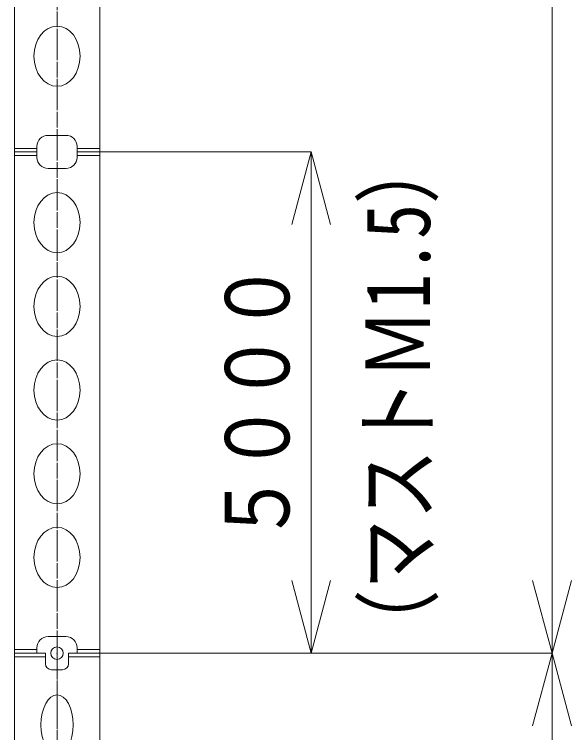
# Model space of a CAD drawing. Units: millimetres on the paper, enlarged 100 times, with parts at other scales. Extents: x -19862 to 20428, y -14084 to 14197.
# Drawn here: x -14602 to -12381, y -9366 to -6500 of the extents above; entities that cross this region are included whole.
import ezdxf
from ezdxf.enums import TextEntityAlignment as Align

# ---------------------------------------------------------------- set-up
doc = ezdxf.new("R2010")
doc.units = ezdxf.units.MM
doc.header["$LTSCALE"] = 100
doc.header["$PDMODE"] = 32
doc.header["$PDSIZE"] = 50
doc.linetypes.add('USER2', pattern=[2, 1.25, -0.25, 0.25, -0.25])
for name, color, linetype, lineweight in [('0-0_0', 7, 'Continuous', 18), ('0-3_SABU0', 7, 'Continuous', 18), ('1-0_SABU17', 3, 'USER2', 18), ('1-1_SABU20', 5, 'Continuous', 9)]:
    doc.layers.add(name, color=color, linetype=linetype, lineweight=lineweight)
doc.styles.add('ＭＳ ゴシック', font='')
doc.styles.get('ＭＳ ゴシック').set_extended_font_data('MS Gothic')

# ---------------------------------------------------------------- blocks, each defined once
blk = doc.blocks.new('全体立面')
at = {"layer": '0-3_SABU0', "linetype": 'USER2'}
blk.add_line((-3872.5, -29353.3), (-3872.5, 1456), dxfattribs=at)
at = {"layer": '0-3_SABU0'}
for p, q in [((-4212.5, -20148), (-4212.5, -16148)), ((-3532.5, -20148), (-3532.5, -16148)), ((-3944.5, -20016), (-3800.5, -20016)), ((-4032.5, -20119.2), (-4212.5, -20119.2)), ((-4032.5, -20104), (-4032.5, -20148)), ((-3712.5, -20104), (-3712.5, -20148)), ((-3532.5, -20119.2), (-3712.5, -20119.2)), ((-4212.5, -24148), (-4212.5, -20148)), ((-4032.5, -20148), (-4212.5, -20148)), ((-4032.5, -20148), (-4212.5, -20148)), ((-4032.5, -20148), (-4212.5, -20148)), ((-4032.5, -20148), (-4032.5, -20192)), ((-3712.5, -20148), (-3712.5, -20192)), ((-3532.5, -20148), (-3712.5, -20148)), ((-3532.5, -20148), (-3712.5, -20148)), ((-3532.5, -20148), (-3712.5, -20148)), ((-3532.5, -24148), (-3532.5, -20148)), ((-4032.5, -20176.8), (-4212.5, -20176.8)), ((-3532.5, -20176.8), (-3712.5, -20176.8)), ((-3944.5, -20280), (-3800.5, -20280)), ((-3944.5, -24016), (-3800.5, -24016)), ((-4032.5, -24119.2), (-4212.5, -24119.2)), ((-4032.5, -24104), (-4032.5, -24148)), ((-3712.5, -24104), (-3712.5, -24148)), ((-3532.5, -24119.2), (-3712.5, -24119.2)), ((-4212.5, -24148), (-3964.5, -24148)), ((-3780.5, -24148), (-3532.5, -24148))]:
    blk.add_line(p, q, dxfattribs=at)
for centre, start, end in [((-3944.5, -20104), 90, 180), ((-3800.5, -20104), 360, 90), ((-3944.5, -20192), 180, 270), ((-3800.5, -20192), 270, 360), ((-3944.5, -24104), 90, 180), ((-3800.5, -24104), 360, 90)]:
    blk.add_arc(centre, 88, start, end, dxfattribs=at)
for centre in [(-3872.5, -19384), (-3872.5, -20712), (-3872.5, -21380), (-3872.5, -22048), (-3872.5, -22716), (-3872.5, -23384)]:
    blk.add_ellipse(centre, major_axis=(0, 240), ratio=0.766667, dxfattribs=at)
at = {"layer": '1-1_SABU20', "color": 7}
blk.add_point((-3872.5, -24148), dxfattribs=at)
blk = doc.blocks.new('M2')
at = {"layer": '0-0_0'}
blk.add_point((0, 985), dxfattribs=at)
at = {"layer": '0-3_SABU0'}
for p, q in [((-188.9, 985), (-188.9, -881.7)), ((-188.9, 985), (-51.1, 985)), ((-188.9, 969), (-51.1, 969)), ((-51.1, 985), (-51.1, 938.3)), ((51.1, 985), (188.9, 985)), ((51.1, 985), (51.1, 938.3)), ((51.1, 969), (188.9, 969)), ((188.9, 985), (188.9, -881.7)), ((-24.4, 911.6), (24.4, 911.6)), ((-100, -452.8), (-100, -581.7)), ((100, -452.8), (100, -581.7)), ((-24.4, -808.4), (24.4, -808.4)), ((-51.1, -881.7), (-51.1, -835)), ((51.1, -881.7), (51.1, -835)), ((-51.1, -865.7), (-188.9, -865.7)), ((-188.9, -881.7), (-51.1, -881.7)), ((188.9, -865.7), (51.1, -865.7)), ((51.1, -881.7), (188.9, -881.7))]:
    blk.add_line(p, q, dxfattribs=at)
at = {"layer": '0-3_SABU0', "linetype": 'USER2'}
blk.add_line((0, -881.7), (0, 985), dxfattribs=at)
at = {"layer": '0-3_SABU0'}
for centre, radius, start, end in [((-24.4, 938.3), 26.7, 180, 270), ((24.4, 938.3), 26.7, 270, 0), ((0, -452.8), 100, 0, 180), ((0, -581.7), 100, 180, 0), ((-24.4, -835), 26.7, 90, 180), ((24.4, -835), 26.7, 0, 90)]:
    blk.add_arc(centre, radius, start, end, dxfattribs=at)
for centre in [(0, 667.2), (0, 293.9), (0, -79.5)]:
    blk.add_ellipse(centre, major_axis=(0, -133.3), ratio=0.533333, dxfattribs=at)
blk.add_point((0, -881.7), dxfattribs=at)

msp = doc.modelspace()

# ---------------------------------------------------------------- linework, layer by layer
at = {"layer": '1-0_SABU17'}
msp.add_line((-14432.2, -11682.5), (-14432.2, 3907), dxfattribs=at)
at = {"layer": '1-1_SABU20', "color": 2}
for p, q in [((-12458.6, -9048.7), (-12458.6, 2951.3)), ((-13419.1, -9048.7), (-13419.1, -7048.7)), ((-12458.6, -10728.7), (-12458.6, -9048.7))]:
    msp.add_line(p, q, dxfattribs=at)
at = {"layer": '1-1_SABU20', "color": 4}
for p, q in [((-13419.1, -7048.7), (-14262.2, -7048.7)), ((-13419.1, -9048.7), (-14262.2, -9048.7)), ((-12458.6, -9048.7), (-14030.5, -9048.7))]:
    msp.add_line(p, q, dxfattribs=at)
at = {"layer": '1-1_SABU20'}
for p, q in [((-13419.1, -7048.7), (-13496.7, -7338.4)), ((-13419.1, -7048.7), (-13341.5, -7338.4)), ((-13419.1, -9048.7), (-13496.7, -8758.9)), ((-13419.1, -9048.7), (-13341.5, -8758.9)), ((-12458.6, -9048.7), (-12536.3, -8758.9)), ((-12458.6, -9048.7), (-12381, -8758.9)), ((-12458.6, -9048.7), (-12536.3, -9338.4)), ((-12458.6, -9048.7), (-12381, -9338.4))]:
    msp.add_line(p, q, dxfattribs=at)

# ---------------------------------------------------------------- block references
at = {"layer": '1-0_SABU17'}
for name, p, xscale, yscale in [('全体立面', (-12495.9, 3025.4), 0.5, 0.5), ('M2', (-14432.2, -9935.1), 0.9, 0.9)]:
    msp.add_blockref(name, p, dxfattribs=dict(at, xscale=xscale, yscale=yscale))

# ---------------------------------------------------------------- texts
at = {"layer": '1-1_SABU20', "color": 7, "style": 'ＭＳ ゴシック', "width": 0.8}
for s, p in [('（マストＭ1.5）', (-12868.4, -9074.9)), ('５０００', (-13429.1, -8608.7))]:
    msp.add_text(s, height=256.6, rotation=90, dxfattribs=at).set_placement(p, align=Align.BOTTOM_LEFT)

doc.saveas('drawing.dxf')
